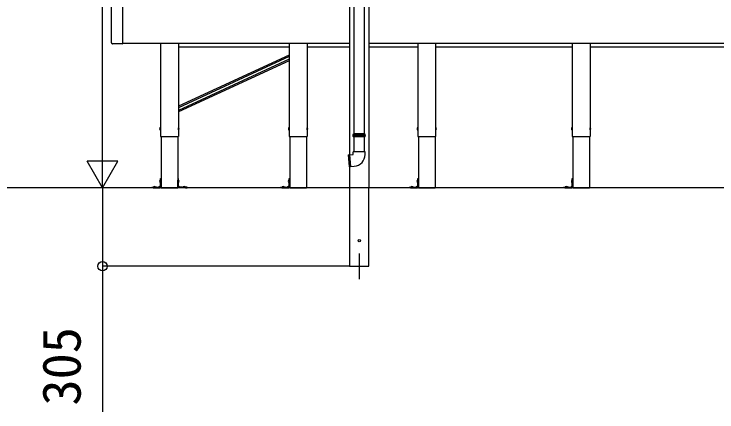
# Model space of a CAD drawing. Units: millimetres, scale not verified. Extents: x -10500 to 10500, y -15600 to 15524.
# Drawn here: x 5037 to 7769, y -6432 to -4884 of the extents above; entities that cross this region are included whole.
import ezdxf
from ezdxf.enums import TextEntityAlignment as Align

# ---------------------------------------------------------------- set-up
doc = ezdxf.new("R2010")
doc.units = ezdxf.units.MM
doc.header["$LTSCALE"] = 80
for name, color, linetype in [('0-3_YKK_12', 2, 'Continuous'), ('0-4_YKK_A1', 4, 'Continuous'), ('0-5_YKK_D', 6, 'Continuous')]:
    doc.layers.add(name, color=color, linetype=linetype)
doc.styles.add('ＭＳ ゴシック', font='')
doc.styles.get('ＭＳ ゴシック').set_extended_font_data('MS Gothic')

msp = doc.modelspace()

# ---------------------------------------------------------------- linework, layer by layer
at = {"layer": '0-3_YKK_12'}
msp.add_line((6378.5, -5815.5), (6378.5, -5915.5), dxfattribs=at)
msp.add_line((6378.5, -5815.5), (6378.5, -5915.5), dxfattribs=at)
at = {"layer": '0-4_YKK_A1'}
for p, q in [((6341, -2906.71), (6341, -5432.16)), ((6357.5, -4237.5), (6357.5, -5350.5)), ((6399.5, -5350.5), (6399.5, -4237.5)), ((5416, -4996.59), (5416, -4856.41)), ((6416, -4854.5), (6416, -5560.5)), ((5416.29, -4997.29), (5416.39, -4997.39)), ((5418.61, -4999.61), (5416.39, -4997.39)), ((5459, -4997.5), (6341, -4997.5)), ((5605.92, -4997.5), (5605.92, -5360.5)), ((5606, -4997.5), (5606, -5360.5)), ((5606, -4997.5), (5606, -5360.5)), ((6416, -4997.5), (9038.5, -4997.5)), ((6676, -5360.5), (6676, -4997.5)), ((6676.08, -5360.5), (6676.08, -4997.5)), ((7276, -4997.5), (7276, -5360.5)), ((7276.08, -4997.5), (7276.08, -5360.5)), ((5418.61, -4999.61), (5418.71, -4999.71)), ((5458, -5000), (5419.41, -5000)), ((6105.92, -5012.5), (5676.08, -5012.5)), ((6341, -5012.5), (6176.08, -5012.5)), ((6606, -5012.5), (6416, -5012.5)), ((7206, -5012.5), (6676, -5012.5)), ((8005.92, -5012.5), (7276, -5012.5)), ((6105.92, -5043.74), (5676.08, -5243.2)), ((6105.92, -5049.25), (5676.08, -5248.71)), ((6105.92, -5060.27), (5676.08, -5259.73)), ((6105.92, -5065.79), (5676.08, -5265.25)), ((5605.5, -5326.5), (5604.7, -5326.64)), ((5605.5, -5334.5), (5604.7, -5334.36)), ((5605.5, -5326.5), (5605.5, -5334.5)), ((5605.5, -5326.5), (5606, -5326.59)), ((5605.5, -5334.5), (5606, -5334.41)), ((5606, -5326.59), (5606, -5334.41)), ((5676.5, -5326.5), (5676, -5326.59)), ((5676, -5334.41), (5676, -5326.59)), ((5676.5, -5334.5), (5676, -5334.41)), ((5676.5, -5326.5), (5677.3, -5326.64)), ((5676.5, -5334.5), (5676.5, -5326.5)), ((5676.5, -5334.5), (5677.3, -5334.36)), ((6105.5, -5326.5), (6104.7, -5326.64)), ((6105.5, -5334.5), (6104.7, -5334.36)), ((6105.5, -5326.5), (6105.5, -5334.5)), ((6105.5, -5326.5), (6106, -5326.59)), ((6105.5, -5334.5), (6106, -5334.41)), ((6106, -5326.59), (6106, -5334.41)), ((6176.5, -5326.5), (6176, -5326.59)), ((6176, -5334.41), (6176, -5326.59)), ((6176.5, -5334.5), (6176, -5334.41)), ((6176.5, -5326.5), (6177.3, -5326.64)), ((6176.5, -5334.5), (6176.5, -5326.5)), ((6176.5, -5334.5), (6177.3, -5334.36)), ((6355, -5352.5), (6356, -5350.5)), ((6402, -5352.5), (6355, -5352.5)), ((6355, -5356.01), (6355, -5352.5)), ((6401, -5350.5), (6356, -5350.5)), ((6402, -5352.5), (6401, -5350.5)), ((6402, -5356.01), (6402, -5352.5)), ((6605.5, -5326.5), (6604.7, -5326.64)), ((6605.5, -5334.5), (6604.7, -5334.36)), ((6605.5, -5326.5), (6605.5, -5334.5)), ((6605.5, -5326.5), (6606, -5326.59)), ((6605.5, -5334.5), (6606, -5334.41)), ((6606, -5326.59), (6606, -5334.41)), ((6676.5, -5326.5), (6676, -5326.59)), ((6676, -5334.41), (6676, -5326.59)), ((6676.5, -5334.5), (6676, -5334.41)), ((6676.5, -5326.5), (6677.3, -5326.64)), ((6676.5, -5334.5), (6676.5, -5326.5)), ((6676.5, -5334.5), (6677.3, -5334.36)), ((7205.5, -5326.5), (7204.7, -5326.64)), ((7205.5, -5334.5), (7204.7, -5334.36)), ((7205.5, -5326.5), (7205.5, -5334.5)), ((7205.5, -5326.5), (7206, -5326.59)), ((7205.5, -5334.5), (7206, -5334.41)), ((7206, -5326.59), (7206, -5334.41)), ((7276.5, -5326.5), (7276, -5326.59)), ((7276, -5334.41), (7276, -5326.59)), ((7276.5, -5334.5), (7276, -5334.41)), ((7276.5, -5326.5), (7277.3, -5326.64)), ((7276.5, -5334.5), (7276.5, -5326.5)), ((7276.5, -5334.5), (7277.3, -5334.36)), ((5605.92, -5360.5), (5676.08, -5360.5)), ((5608.35, -5360.5), (5608.35, -5560.5)), ((5673.65, -5360.5), (5673.65, -5560.5)), ((6105.92, -5360.5), (6176.08, -5360.5)), ((6108.35, -5360.5), (6108.35, -5560.5)), ((6173.65, -5360.5), (6173.65, -5560.5)), ((6355, -5360.5), (6355, -5356.99)), ((6355, -5360.5), (6402, -5360.5)), ((6356, -5362.5), (6355, -5360.5)), ((6401, -5362.5), (6356, -5362.5)), ((6357.5, -5362.5), (6357.5, -5420.62)), ((6399.5, -5420.62), (6399.5, -5362.5)), ((6401, -5362.5), (6402, -5360.5)), ((6402, -5360.5), (6402, -5356.99)), ((6605.92, -5360.5), (6676.08, -5360.5)), ((6608.35, -5360.5), (6608.35, -5560.5)), ((6673.65, -5360.5), (6673.65, -5560.5)), ((7205.92, -5360.5), (7276.08, -5360.5)), ((7208.35, -5360.5), (7208.35, -5560.5)), ((7273.65, -5360.5), (7273.65, -5560.5)), ((6335.58, -5432.37), (6339.89, -5431.99)), ((6335.58, -5432.37), (6339.59, -5478.19)), ((6340.07, -5432.07), (6344.06, -5477.7)), ((6341.06, -5431.98), (6345.06, -5477.62)), ((6341.23, -5431.87), (6355.5, -5430.62)), ((6355.5, -5430.62), (6355.5, -5420.62)), ((6401.5, -5430.62), (6401.5, -5420.62)), ((6339.59, -5478.19), (6343.9, -5477.81)), ((6341, -5478.07), (6341, -5560.5)), ((6345.23, -5477.7), (6359.51, -5476.45)), ((5605.35, -5531.5), (5604.55, -5531.64)), ((5605.35, -5539.5), (5604.55, -5539.36)), ((5605.35, -5531.5), (5605.35, -5539.5)), ((5605.35, -5531.5), (5605.85, -5531.59)), ((5605.35, -5539.5), (5605.85, -5539.41)), ((5605.85, -5524.5), (5608.35, -5524.5)), ((5605.85, -5528.91), (5605.85, -5524.5)), ((5605.85, -5530.33), (5605.85, -5528.91)), ((5605.85, -5557.5), (5605.85, -5530.33)), ((5605.85, -5531.59), (5605.85, -5539.41)), ((5608.35, -5524.5), (5608.35, -5528.91)), ((5608.35, -5528.91), (5608.35, -5530.33)), ((5608.35, -5557.5), (5608.35, -5530.33)), ((5676.15, -5524.5), (5673.65, -5524.5)), ((5673.65, -5524.5), (5673.65, -5528.91)), ((5673.65, -5528.91), (5673.65, -5530.33)), ((5673.65, -5557.5), (5673.65, -5530.33)), ((5676.15, -5528.91), (5676.15, -5524.5)), ((5676.15, -5530.33), (5676.15, -5528.91)), ((5676.15, -5557.5), (5676.15, -5530.33)), ((5676.65, -5531.5), (5676.15, -5531.59)), ((5676.15, -5539.41), (5676.15, -5531.59)), ((5676.65, -5539.5), (5676.15, -5539.41)), ((5676.65, -5531.5), (5677.45, -5531.64)), ((5676.65, -5539.5), (5676.65, -5531.5)), ((5676.65, -5539.5), (5677.45, -5539.36)), ((6105.35, -5531.5), (6104.55, -5531.64)), ((6105.35, -5539.5), (6104.55, -5539.36)), ((6105.35, -5531.5), (6105.35, -5539.5)), ((6105.35, -5531.5), (6105.85, -5531.59)), ((6105.35, -5539.5), (6105.85, -5539.41)), ((6105.85, -5524.5), (6108.35, -5524.5)), ((6105.85, -5528.91), (6105.85, -5524.5)), ((6105.85, -5530.33), (6105.85, -5528.91)), ((6105.85, -5557.5), (6105.85, -5530.33)), ((6105.85, -5531.59), (6105.85, -5539.41)), ((6108.35, -5524.5), (6108.35, -5528.91)), ((6108.35, -5528.91), (6108.35, -5530.33)), ((6108.35, -5557.5), (6108.35, -5530.33)), ((6605.35, -5531.5), (6604.55, -5531.64)), ((6605.35, -5539.5), (6604.55, -5539.36)), ((6605.35, -5531.5), (6605.35, -5539.5)), ((6605.35, -5531.5), (6605.85, -5531.59)), ((6605.35, -5539.5), (6605.85, -5539.41)), ((6605.85, -5524.5), (6608.35, -5524.5)), ((6605.85, -5528.91), (6605.85, -5524.5)), ((6605.85, -5530.33), (6605.85, -5528.91)), ((6605.85, -5557.5), (6605.85, -5530.33)), ((6605.85, -5531.59), (6605.85, -5539.41)), ((6608.35, -5524.5), (6608.35, -5528.91)), ((6608.35, -5528.91), (6608.35, -5530.33)), ((6608.35, -5557.5), (6608.35, -5530.33)), ((7205.35, -5531.5), (7204.55, -5531.64)), ((7205.35, -5539.5), (7204.55, -5539.36)), ((7205.35, -5531.5), (7205.35, -5539.5)), ((7205.35, -5531.5), (7205.85, -5531.59)), ((7205.35, -5539.5), (7205.85, -5539.41)), ((7205.85, -5524.5), (7208.35, -5524.5)), ((7205.85, -5528.91), (7205.85, -5524.5)), ((7205.85, -5530.33), (7205.85, -5528.91)), ((7205.85, -5557.5), (7205.85, -5530.33)), ((7205.85, -5531.59), (7205.85, -5539.41)), ((7208.35, -5524.5), (7208.35, -5528.91)), ((7208.35, -5528.91), (7208.35, -5530.33)), ((7208.35, -5557.5), (7208.35, -5530.33)), ((9587.81, -5560.5), (-10232.66, -5560.5)), ((5576.76, -5560.5), (5572.35, -5560.5)), ((5576.76, -5558), (5578.18, -5558)), ((5578.18, -5560.5), (5576.76, -5560.5)), ((5578.18, -5558), (5589.48, -5558)), ((5578.18, -5560.5), (5589.48, -5560.5)), ((5579.35, -5557.08), (5579.35, -5557.5)), ((5579.35, -5557.5), (5587.35, -5557.5)), ((5579.85, -5558), (5586.85, -5558)), ((5587.35, -5557.08), (5587.35, -5557.5)), ((5589.48, -5560.5), (5589.48, -5558)), ((5591.22, -5558), (5589.48, -5558)), ((5589.48, -5560.5), (5591.22, -5560.5)), ((5591.22, -5560.5), (5605.35, -5560.5)), ((5605.85, -5552.39), (5600.24, -5558)), ((5608.35, -5560.5), (5673.65, -5560.5)), ((5676.15, -5552.39), (5681.76, -5558)), ((5690.78, -5560.5), (5676.65, -5560.5)), ((5690.78, -5558), (5692.52, -5558)), ((5692.52, -5560.5), (5690.78, -5560.5)), ((5692.52, -5560.5), (5692.52, -5558)), ((5703.82, -5558), (5692.52, -5558)), ((5703.82, -5560.5), (5692.52, -5560.5)), ((5694.65, -5557.08), (5694.65, -5557.5)), ((5694.65, -5557.5), (5702.65, -5557.5)), ((5695.15, -5558), (5702.15, -5558)), ((5702.65, -5557.08), (5702.65, -5557.5)), ((5705.24, -5558), (5703.82, -5558)), ((5703.82, -5560.5), (5705.24, -5560.5)), ((5705.24, -5560.5), (5709.65, -5560.5)), ((6076.76, -5560.5), (6072.35, -5560.5)), ((6076.76, -5558), (6078.18, -5558)), ((6078.18, -5560.5), (6076.76, -5560.5)), ((6078.18, -5558), (6089.48, -5558)), ((6078.18, -5560.5), (6089.48, -5560.5)), ((6079.35, -5557.08), (6079.35, -5557.5)), ((6079.35, -5557.5), (6087.35, -5557.5)), ((6079.85, -5558), (6086.85, -5558)), ((6087.35, -5557.08), (6087.35, -5557.5)), ((6089.48, -5560.5), (6089.48, -5558)), ((6091.22, -5558), (6089.48, -5558)), ((6089.48, -5560.5), (6091.22, -5560.5)), ((6091.22, -5560.5), (6105.35, -5560.5)), ((6105.85, -5552.39), (6100.24, -5558)), ((6108.35, -5560.5), (6173.65, -5560.5)), ((6341, -5560.5), (6341, -5865.5)), ((6416, -5865.5), (6416, -5560.5)), ((6576.76, -5560.5), (6572.35, -5560.5)), ((6576.76, -5558), (6578.18, -5558)), ((6578.18, -5560.5), (6576.76, -5560.5)), ((6578.18, -5558), (6589.48, -5558)), ((6578.18, -5560.5), (6589.48, -5560.5)), ((6579.35, -5557.08), (6579.35, -5557.5)), ((6579.35, -5557.5), (6587.35, -5557.5)), ((6579.85, -5558), (6586.85, -5558)), ((6587.35, -5557.08), (6587.35, -5557.5)), ((6589.48, -5560.5), (6589.48, -5558)), ((6591.22, -5558), (6589.48, -5558)), ((6589.48, -5560.5), (6591.22, -5560.5)), ((6591.22, -5560.5), (6605.35, -5560.5)), ((6605.85, -5552.39), (6600.24, -5558)), ((6608.35, -5560.5), (6673.65, -5560.5)), ((7176.76, -5560.5), (7172.35, -5560.5)), ((7176.76, -5558), (7178.18, -5558)), ((7178.18, -5560.5), (7176.76, -5560.5)), ((7178.18, -5558), (7189.48, -5558)), ((7178.18, -5560.5), (7189.48, -5560.5)), ((7179.35, -5557.08), (7179.35, -5557.5)), ((7179.35, -5557.5), (7187.35, -5557.5)), ((7179.85, -5558), (7186.85, -5558)), ((7187.35, -5557.08), (7187.35, -5557.5)), ((7189.48, -5560.5), (7189.48, -5558)), ((7191.22, -5558), (7189.48, -5558)), ((7189.48, -5560.5), (7191.22, -5560.5)), ((7191.22, -5560.5), (7205.35, -5560.5)), ((7205.85, -5552.39), (7200.24, -5558)), ((7208.35, -5560.5), (7273.65, -5560.5)), ((6341, -5865.5), (6416, -5865.5)), ((6341, -5865.5), (6416, -5865.5))]:
    msp.add_line(p, q, dxfattribs=at)
for points in [[(5459, -4856.41), (5459, -4996.59), (5459, -4999)], [(5676, -4997.5), (5676, -5304.64), (5676, -5326.39), (5676, -5360.5)], [(5676.08, -4997.5), (5676.08, -5304.6), (5676.08, -5326.36), (5676.08, -5360.5)], [(6105.92, -4997.5), (6105.92, -5034.93), (6105.92, -5056.69), (6105.92, -5360.5)], [(6106, -4997.5), (6106, -5034.9), (6106, -5056.66), (6106, -5360.5)], [(6176, -4997.5), (6176, -5034.9), (6176, -5056.66), (6176, -5360.5)], [(6176.08, -4997.5), (6176.08, -5034.93), (6176.08, -5056.69), (6176.08, -5360.5)], [(6605.92, -4997.5), (6605.92, -5034.93), (6605.92, -5056.69), (6605.92, -5360.5)], [(6606, -4997.5), (6606, -5034.9), (6606, -5056.66), (6606, -5360.5)], [(7205.92, -4997.5), (7205.92, -5034.93), (7205.92, -5056.69), (7205.92, -5360.5)], [(7206, -4997.5), (7206, -5034.9), (7206, -5056.66), (7206, -5360.5)], [(6365.47, -5356), (6364.68, -5356), (6363.92, -5356), (6360.94, -5356), (6355, -5355.99)], [(6355, -5357.01), (6360.89, -5357), (6363.84, -5357), (6364.61, -5357), (6365.41, -5357), (6366.22, -5357), (6367.06, -5356.99), (6367.91, -5356.99), (6368.79, -5356.99), (6369.68, -5356.99), (6370.58, -5356.99), (6372.44, -5356.99), (6374.33, -5356.98), (6376.25, -5356.98), (6378.19, -5356.98), (6382.07, -5356.97), (6383.98, -5356.97), (6385.85, -5356.97), (6386.77, -5356.97), (6387.67, -5356.97), (6388.56, -5356.96), (6389.43, -5356.96), (6390.29, -5356.96), (6391.12, -5356.96), (6391.93, -5356.96), (6392.72, -5356.96), (6393.49, -5356.96), (6394.23, -5356.96), (6394.94, -5356.96), (6395.62, -5356.96), (6396.28, -5356.96), (6396.9, -5356.97), (6397.5, -5356.97), (6398.06, -5356.97), (6398.59, -5356.97), (6399.08, -5356.97), (6399.54, -5356.97), (6399.97, -5356.97), (6400.36, -5356.97), (6400.71, -5356.97)], [(6402, -5356.02), (6401.88, -5356.02), (6401.73, -5356.02), (6401.53, -5356.02), (6401.3, -5356.02), (6401.03, -5356.02), (6400.71, -5356.03), (6400.37, -5356.03), (6399.98, -5356.03), (6399.56, -5356.03), (6399.1, -5356.03), (6398.61, -5356.03), (6398.08, -5356.03), (6397.52, -5356.03), (6396.93, -5356.03), (6396.31, -5356.04), (6395.65, -5356.04), (6394.97, -5356.04), (6394.26, -5356.04), (6393.52, -5356.04), (6392.76, -5356.04), (6391.97, -5356.04), (6391.16, -5356.04), (6390.33, -5356.04), (6389.48, -5356.04), (6388.61, -5356.04), (6387.72, -5356.03), (6385.9, -5356.03), (6384.04, -5356.03), (6382.13, -5356.03), (6378.26, -5356.02), (6376.32, -5356.02), (6374.4, -5356.02), (6372.51, -5356.01), (6370.66, -5356.01), (6368.86, -5356.01), (6367.98, -5356.01), (6367.13, -5356.01), (6366.29, -5356), (6365.47, -5356)], [(6400.71, -5356.97), (6401.02, -5356.98), (6401.29, -5356.98), (6401.53, -5356.98), (6401.72, -5356.98), (6401.88, -5356.98), (6402, -5356.98)], [(6401.5, -5420.62), (6378.5, -5420.62), (6355.5, -5420.62)], [(5572.35, -5560.5), (5572.35, -5558), (5576.76, -5558)], [(5591.22, -5560.5), (5591.22, -5558), (5605.35, -5558)], [(5690.78, -5560.5), (5690.78, -5558), (5676.65, -5558)], [(5709.65, -5560.5), (5709.65, -5558), (5705.24, -5558)], [(6072.35, -5560.5), (6072.35, -5558), (6076.76, -5558)], [(6091.22, -5560.5), (6091.22, -5558), (6105.35, -5558)], [(6572.35, -5560.5), (6572.35, -5558), (6576.76, -5558)], [(6591.22, -5560.5), (6591.22, -5558), (6605.35, -5558)], [(7172.35, -5560.5), (7172.35, -5558), (7176.76, -5558)], [(7191.22, -5560.5), (7191.22, -5558), (7205.35, -5558)]]:
    msp.add_lwpolyline(points, dxfattribs=at)
msp.add_circle((6378.5, -5765.5), 4.5, dxfattribs=at)
msp.add_circle((6378.5, -5765.5), 4.5, dxfattribs=at)
for centre, radius, start, end in [((5417, -4996.59), 1, 180, 225), ((5419.41, -4999), 1, 225, 270), ((5458, -4999), 1, 270, 0), ((5609.6, -5330.5), 6.5, 147.94412, 212.05588), ((5604.85, -5327.53), 0.9, 100, 147.94412), ((5604.85, -5333.47), 0.9, 212.05588, 260), ((5677.15, -5327.53), 0.9, 32.05588, 80), ((5677.15, -5333.47), 0.9, 280, 327.94412), ((5672.4, -5330.5), 6.5, 327.94412, 32.05588), ((6109.6, -5330.5), 6.5, 147.94412, 212.05588), ((6104.85, -5327.53), 0.9, 100, 147.94412), ((6104.85, -5333.47), 0.9, 212.05588, 260), ((6177.15, -5327.53), 0.9, 32.05588, 80), ((6177.15, -5333.47), 0.9, 280, 327.94412), ((6172.4, -5330.5), 6.5, 327.94412, 32.05588), ((6609.6, -5330.5), 6.5, 147.94412, 212.05588), ((6604.85, -5327.53), 0.9, 100, 147.94412), ((6604.85, -5333.47), 0.9, 212.05588, 260), ((6677.15, -5327.53), 0.9, 32.05588, 80), ((6677.15, -5333.47), 0.9, 280, 327.94412), ((6672.4, -5330.5), 6.5, 327.94412, 32.05588), ((7209.6, -5330.5), 6.5, 147.94412, 212.05588), ((7204.85, -5327.53), 0.9, 100, 147.94412), ((7204.85, -5333.47), 0.9, 212.05588, 260), ((7277.15, -5327.53), 0.9, 32.05588, 80), ((7277.15, -5333.47), 0.9, 280, 327.94412), ((7272.4, -5330.5), 6.5, 327.94412, 32.05588), ((6355, -5356.5), 0.5, 285.49629, 74.51275), ((6402, -5356.5), 0.5, 105.48725, 254.50371), ((6339.91, -5432.19), 0.2, 21.60155, 95), ((6340.56, -5431.93), 0.5, 201.60155, 348.39845), ((6341.24, -5432.07), 0.2, 95, 168.39845), ((6355.5, -5430.62), 46, 275, 0), ((6343.88, -5477.61), 0.2, 275, 348.39845), ((6344.57, -5477.75), 0.5, 21.60155, 168.39845), ((6345.22, -5477.5), 0.2, 201.60155, 275), ((5609.45, -5535.5), 6.5, 147.94412, 212.05588), ((5604.7, -5532.53), 0.9, 100, 147.94412), ((5604.7, -5538.47), 0.9, 212.05588, 260), ((5677.3, -5532.53), 0.9, 32.05588, 80), ((5677.3, -5538.47), 0.9, 280, 327.94412), ((5672.55, -5535.5), 6.5, 327.94412, 32.05588), ((6109.45, -5535.5), 6.5, 147.94412, 212.05588), ((6104.7, -5532.53), 0.9, 100, 147.94412), ((6104.7, -5538.47), 0.9, 212.05588, 260), ((6609.45, -5535.5), 6.5, 147.94412, 212.05588), ((6604.7, -5532.53), 0.9, 100, 147.94412), ((6604.7, -5538.47), 0.9, 212.05588, 260), ((7209.45, -5535.5), 6.5, 147.94412, 212.05588), ((7204.7, -5532.53), 0.9, 100, 147.94412), ((7204.7, -5538.47), 0.9, 212.05588, 260), ((5580.35, -5557.08), 1, 126.03188, 180), ((5579.85, -5557.5), 0.5, 180, 270), ((5583.35, -5561.2), 6.1, 53.96812, 126.03188), ((5586.85, -5557.5), 0.5, 270, 0), ((5586.35, -5557.08), 1, 0, 53.96812), ((5605.35, -5557.5), 0.5, 270, 0), ((5605.35, -5557.5), 3, 270, 0), ((5676.65, -5557.5), 3, 180, 270), ((5676.65, -5557.5), 0.5, 180, 270), ((5695.65, -5557.08), 1, 126.03188, 180), ((5695.15, -5557.5), 0.5, 180, 270), ((5698.65, -5561.2), 6.1, 53.96812, 126.03188), ((5702.15, -5557.5), 0.5, 270, 0), ((5701.65, -5557.08), 1, 0, 53.96812), ((6080.35, -5557.08), 1, 126.03188, 180), ((6079.85, -5557.5), 0.5, 180, 270), ((6083.35, -5561.2), 6.1, 53.96812, 126.03188), ((6086.85, -5557.5), 0.5, 270, 0), ((6086.35, -5557.08), 1, 0, 53.96812), ((6105.35, -5557.5), 0.5, 270, 0), ((6105.35, -5557.5), 3, 270, 0), ((6580.35, -5557.08), 1, 126.03188, 180), ((6579.85, -5557.5), 0.5, 180, 270), ((6583.35, -5561.2), 6.1, 53.96812, 126.03188), ((6586.85, -5557.5), 0.5, 270, 0), ((6586.35, -5557.08), 1, 0, 53.96812), ((6605.35, -5557.5), 0.5, 270, 0), ((6605.35, -5557.5), 3, 270, 0), ((7180.35, -5557.08), 1, 126.03188, 180), ((7179.85, -5557.5), 0.5, 180, 270), ((7183.35, -5561.2), 6.1, 53.96812, 126.03188), ((7186.85, -5557.5), 0.5, 270, 0), ((7186.35, -5557.08), 1, 0, 53.96812), ((7205.35, -5557.5), 0.5, 270, 0), ((7205.35, -5557.5), 3, 270, 0)]:
    msp.add_arc(centre, radius, start, end, dxfattribs=at)
at = {"layer": '0-5_YKK_D'}
for p, q in [((5381, -5440.5), (5381, -2985.5)), ((5381, -5560.5), (5381, -5352.65)), ((5381, -5560.5), (5321, -5456.58)), ((5441, -5456.58), (5321, -5456.58)), ((5381, -5560.5), (5441, -5456.58)), ((6340, -5865.5), (5380, -5865.5))]:
    msp.add_line(p, q, dxfattribs=at)
msp.add_lwpolyline([(5381, -5560.5), (5381, -5865.5), (5381, -6432.45)], dxfattribs=at)
msp.add_circle((5381, -5865.5), 18, dxfattribs=at)

# ---------------------------------------------------------------- texts
at = {"layer": '0-5_YKK_D', "style": 'ＭＳ ゴシック'}
msp.add_text('305', height=149.6, rotation=90, dxfattribs=at).set_placement((5341, -6407.52), align=Align.BOTTOM_LEFT)

doc.saveas('drawing.dxf')
